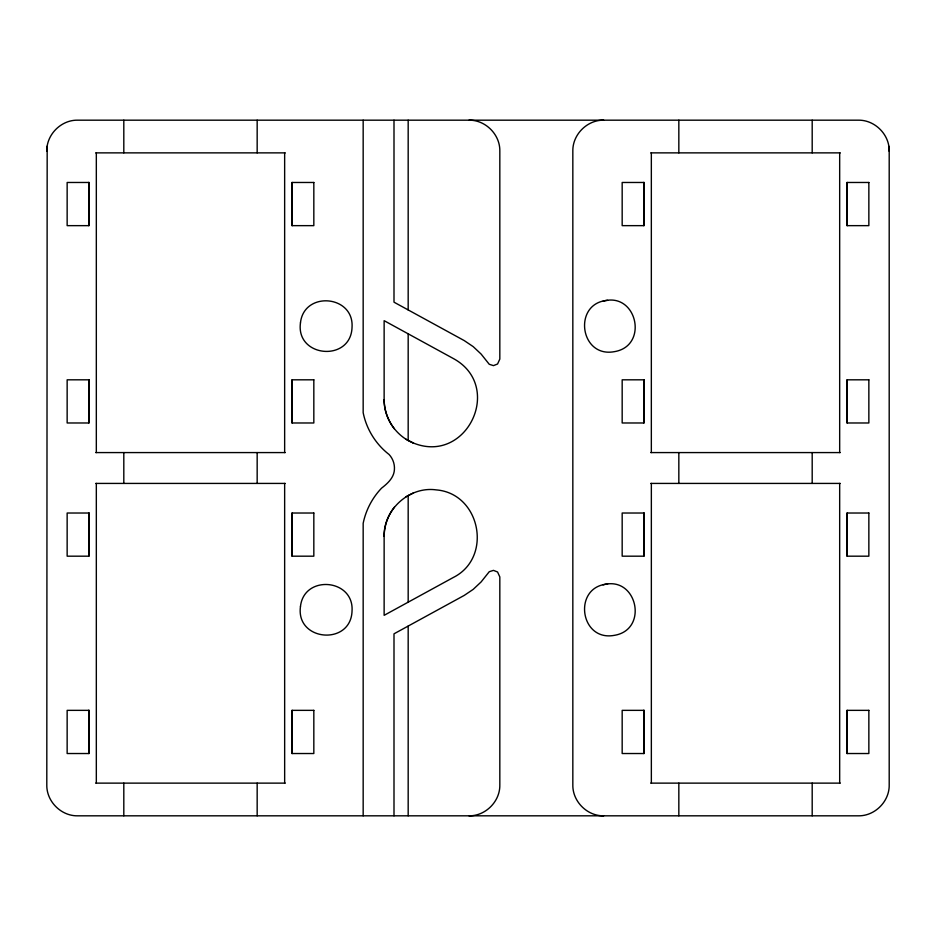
<?xml version="1.0" encoding="UTF-8"?>
<svg xmlns="http://www.w3.org/2000/svg" width="936" height="936" viewBox="0 0 936 936"><rect width="100%" height="100%" fill="white"/><g stroke="black" fill="none" stroke-linecap="round" stroke-linejoin="round"><path stroke-width="1.4" d="M384.134 536.386C383.444 509.476 409.465 486.076 436.258 489.891C480.496 493.424 493.038 557.493 453.387 577.442L384.134 615.326L384.134 536.386C384.263 525.845 387.878 515.502 394.36 507.183M46.8 151.258C46.355 134.69 61.062 119.867 77.629 120.182L858.37 120.182C874.844 119.878 889.516 134.538 889.2 151.024L889.2 784.976C889.516 801.462 874.844 816.122 858.37 815.818L77.629 815.818C61.156 816.122 46.484 801.462 46.8 784.976L47.174 146.191M406.072 496.735L413.068 493.12M603.053 301.181C637.053 291.505 649.104 346.109 614.215 351.69C579.63 358.032 572.575 302.936 607.639 300.351M603.053 584.86C637.053 575.184 649.104 629.788 614.215 635.368C579.63 641.71 572.575 586.615 607.639 584.029M603.673 120.182C587.188 119.878 572.528 134.538 572.832 151.024L572.832 784.976C572.528 801.462 587.188 816.122 603.673 815.818M468.995 815.818C485.48 816.122 500.14 801.462 499.824 784.976L499.824 576.95L497.566 571.99L493.459 570.375L489.247 571.72L481.104 581.946L473.206 589.364L464.209 595.425L393.998 633.824L393.998 815.818M95.718 152.872L285.258 152.872M650.742 152.872L840.282 152.872M95.718 452.579L285.258 452.579M650.742 452.579L840.282 452.579M95.718 483.421L285.258 483.421M650.742 483.421L840.282 483.421M95.718 783.128L285.258 783.128M650.742 783.128L840.282 783.128M468.995 120.182C485.48 119.878 500.14 134.538 499.824 151.024L499.824 359.05L497.566 364.01L493.459 365.625L489.247 364.279L481.104 354.054L473.206 346.636L464.209 340.575L393.998 302.176L393.998 120.182M413.068 442.88C466.69 465.11 504.364 386.322 453.387 358.558L384.134 320.674L384.134 399.613C383.912 418.17 395.928 435.907 413.068 442.88L406.072 439.265M394.36 428.817C387.878 420.498 384.263 410.155 384.134 399.613M888.826 146.191L889.2 151.328M847.267 182.473L847.267 225.646M847.267 379.817L847.267 422.978M847.267 513.022L847.267 556.183M847.267 710.354L847.267 753.527M839.674 152.872L839.674 452.579M839.674 483.421L839.674 783.128M812.191 120.182L812.191 152.872M812.191 452.579L812.191 483.421M812.191 783.128L812.191 815.818M678.834 120.182L678.834 152.872M678.834 452.579L678.834 483.421M678.834 783.128L678.834 815.818M651.339 152.872L651.339 452.579M651.351 483.421L651.351 783.128M643.757 182.473L643.757 225.646M643.757 379.817L643.757 422.978M643.757 513.022L643.757 556.183M643.757 710.354L643.757 753.527M408.178 120.182L408.178 309.933M408.178 333.824L408.178 440.517M408.178 495.483L408.178 602.176M408.178 626.067L408.178 815.818M363.168 120.182L363.168 412.671C366.456 429.144 375.781 444.19 389.072 454.486C392.863 458.523 394.828 464.127 394.407 469.65C393.951 477.793 387.527 483.526 381.537 488.182C372.259 497.905 365.847 510.167 363.168 523.329L363.168 815.818M292.243 182.473L292.243 225.646M292.243 379.817L292.243 422.978M292.243 513.022L292.243 556.183M292.243 710.354L292.243 753.527M284.649 152.872L284.649 452.579M284.649 483.421L284.661 783.128M257.166 120.182L257.166 152.872M257.166 452.579L257.166 483.421M257.166 783.128L257.166 815.818M123.809 120.182L123.809 152.872M123.809 452.579L123.809 483.421M123.809 783.128L123.809 815.818M96.326 152.872L96.326 452.579M96.326 483.421L96.326 783.128M88.733 182.473L88.733 225.646M88.733 379.817L88.733 422.978M88.733 513.022L88.733 556.183M88.733 710.354L88.733 753.527M300.468 322.873C295.601 357.692 350.953 362.407 352.041 327.261C354.1 295.015 303.896 290.745 300.468 322.873M300.468 606.551C295.601 641.371 350.953 646.074 352.041 610.939C354.089 578.694 303.896 574.411 300.468 606.551M89.037 182.473L67.146 182.473L67.146 225.646L89.049 225.646L89.037 182.473M313.829 182.473L291.938 182.473L291.938 225.646L313.829 225.646L313.829 182.473M644.062 182.473L622.171 182.473L622.171 225.646L644.062 225.646L644.062 182.473M868.854 182.473L846.951 182.473L846.963 225.646L868.854 225.646L868.854 182.473M89.049 379.817L67.146 379.817L67.146 422.978L89.049 422.978L89.037 379.817M313.829 379.817L291.938 379.817L291.938 422.978L313.829 422.978L313.829 379.817M644.062 379.817L622.171 379.817L622.171 422.978L644.062 422.978L644.062 379.817M868.854 379.817L846.951 379.817L846.963 422.978L868.854 422.978L868.854 379.817M89.049 513.022L67.146 513.022L67.146 556.183L89.049 556.183L89.037 513.022M313.829 513.022L291.938 513.022L291.938 556.183L313.829 556.183L313.829 513.022M644.062 513.022L622.171 513.022L622.171 556.183L644.062 556.183L644.062 513.022M868.854 513.022L846.951 513.022L846.963 556.183L868.854 556.183L868.854 513.022M89.049 710.354L67.146 710.354L67.146 753.527L89.049 753.527L89.037 710.354M313.829 710.354L291.938 710.354L291.938 753.527L313.829 753.527L313.829 710.354M644.062 710.354L622.171 710.354L622.171 753.527L644.062 753.527L644.062 710.354M868.854 710.354L846.951 710.354L846.963 753.527L868.854 753.527L868.854 710.354"/></g></svg>
